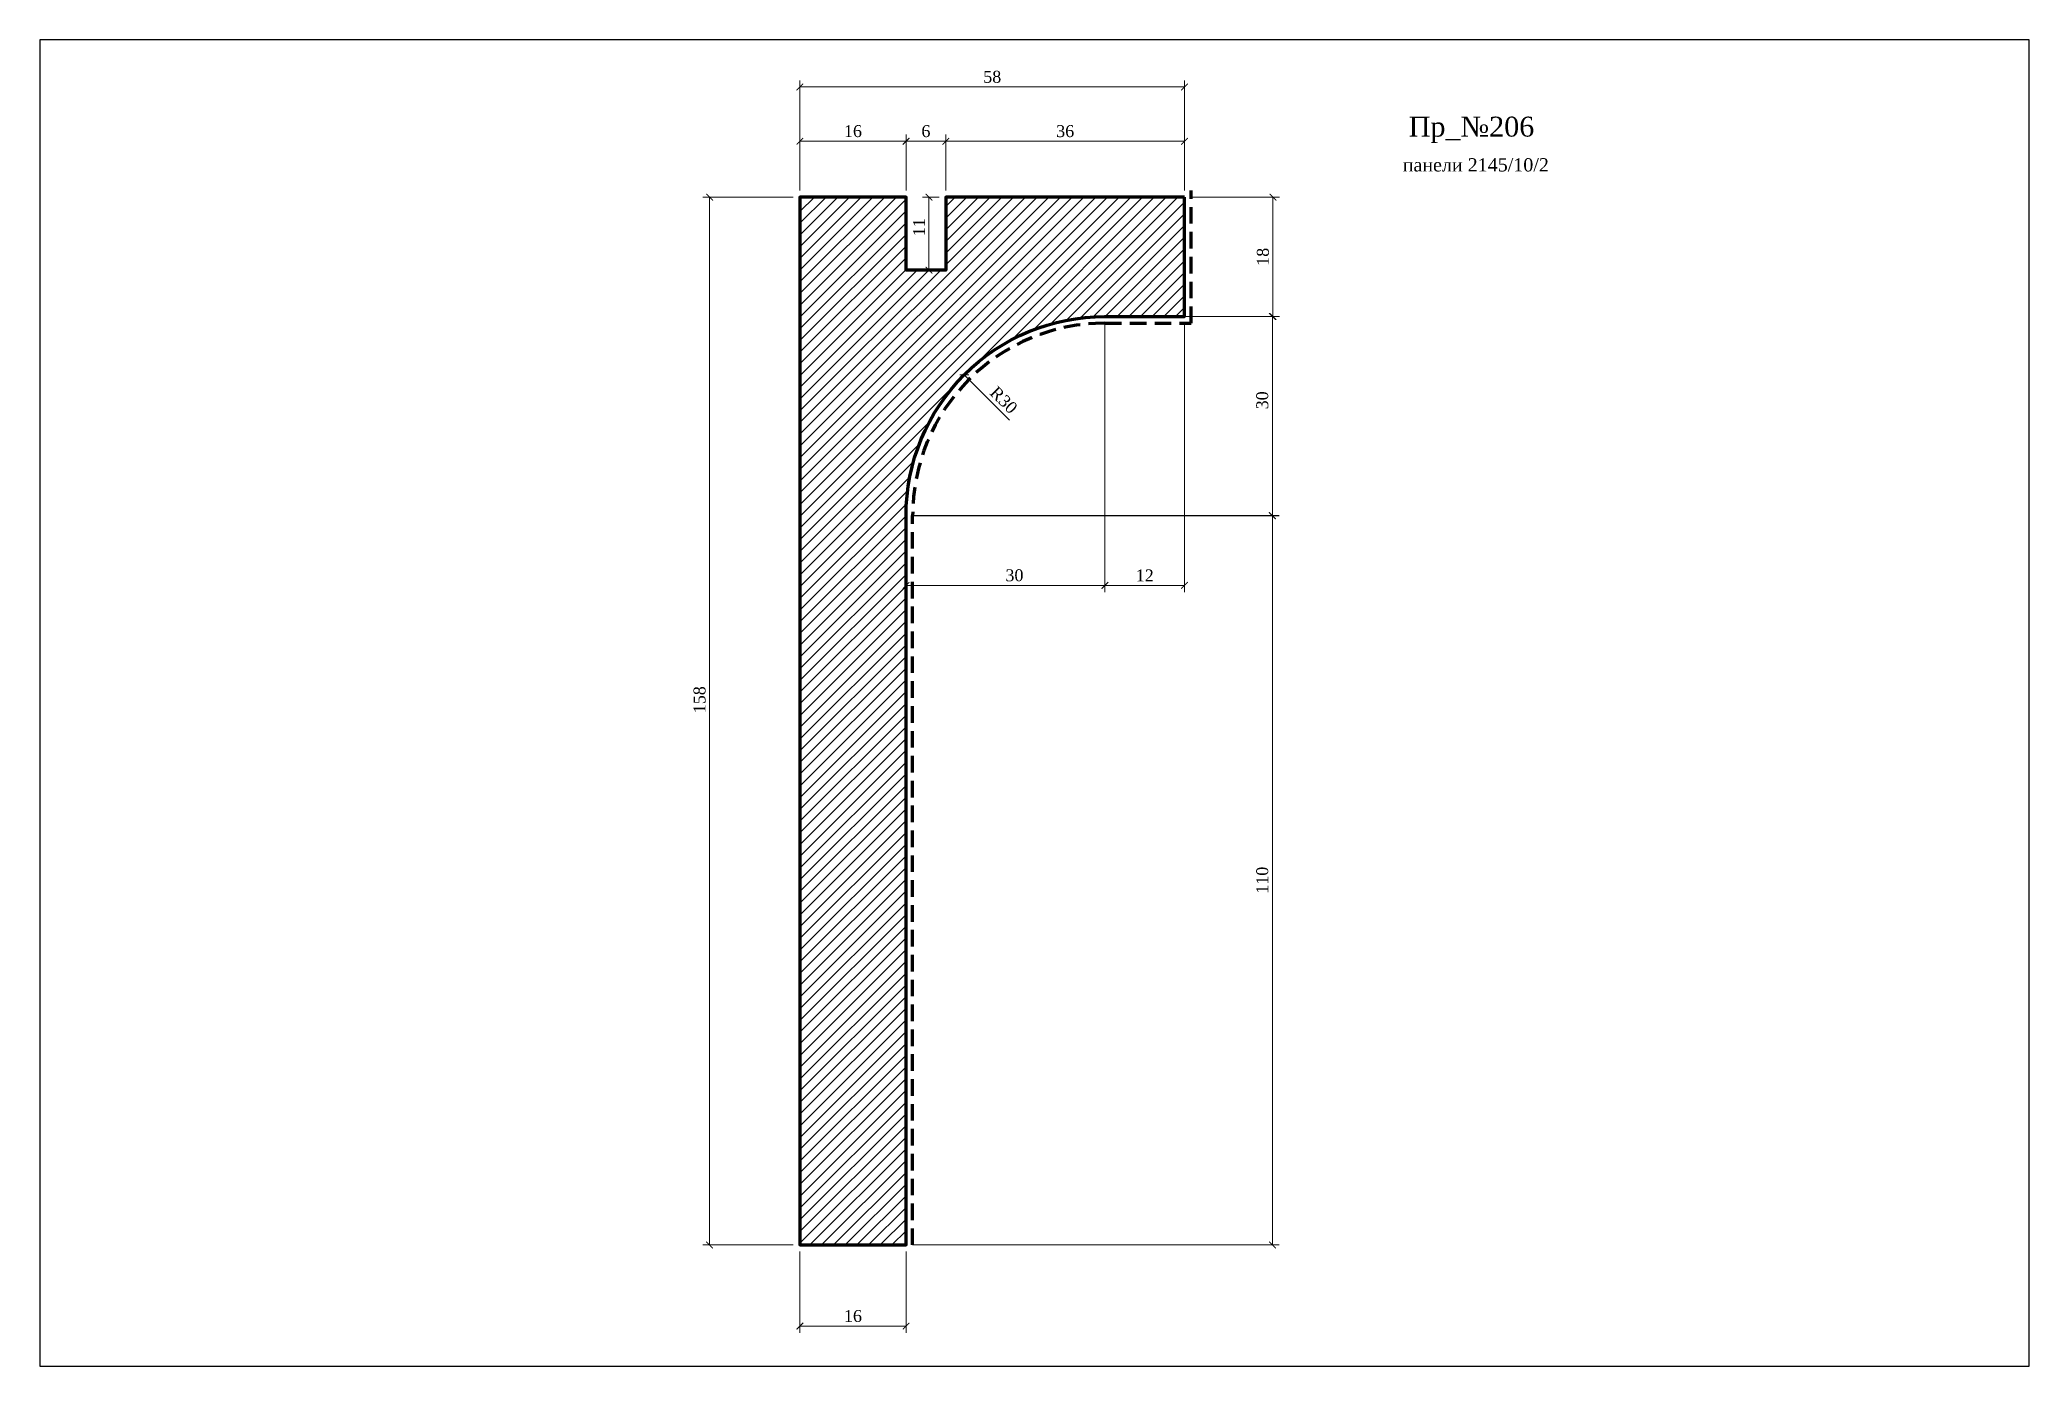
# Model space of a CAD drawing. Header units: millimetres. Extents: x 308820 to 309120, y -95191 to -94991.
import ezdxf

# ---------------------------------------------------------------- set-up
doc = ezdxf.new("R2010")
doc.units = ezdxf.units.MM
doc.header["$MEASUREMENT"] = 0
doc.linetypes.add('HIDDEN', pattern=[0.375, 0.25, -0.125])
doc.layers.add('Outside panel', color=7, linetype='Continuous', lineweight=18, true_color=0x7f5e57)
doc.layers.add('линия 50', color=1, linetype='Continuous', lineweight=140)
doc.layers.add('размеры в модели', color=7, linetype='Continuous')
doc.styles.add('ELECT', font='times.ttf')
doc.styles.get("Standard").update_dxf_attribs({"font": 'times.ttf'})
doc.dimstyles.new('M_1', dxfattribs={"dimtxt": 1.8, "dimasz": 1, "dimexe": 1, "dimexo": 1, "dimgap": 0.6, "dimtad": 1, "dimdec": 0, "dimdsep": 46, "dimtxsty": 'Standard', "dimblk": 'ARCHTICK', "dimcen": -5, "dimclrd": 7, "dimclre": 7, "dimclrt": 7, "dimadec": 0, "dimazin": 0, "dimtfac": 1, "dimtdec": 0, "dimtmove": 0, "dimatfit": 3, "dimfxl": 1, "dimtolj": 1, "dimtzin": 0, "dimlwd": 5, "dimlwe": 5, "dimarcsym": 0})

# ---------------------------------------------------------------- blocks, each defined once
blk = doc.blocks.new('_ArchTick')
at = {"color": 0, "linetype": 'ByBlock', "const_width": 0.15}
blk.add_lwpolyline([(-0.5, -0.5), (0.5, 0.5)], dxfattribs=at)
blk = doc.blocks.new('*D13')
at = {"layer": 'Defpoints', "color": 0, "ltscale": 1000, "transparency": 16777216}
for p in [(308934.98, -95014.73), (308921.36, -95172.73), (308934.98, -95172.73)]:
    blk.add_point(p, dxfattribs=at)
at = {"layer": 'размеры в модели', "color": 7, "lineweight": 5, "ltscale": 1000, "transparency": 16777216}
for p, q in [((308933.98, -95014.73), (308920.36, -95014.73)), ((308921.36, -95014.73), (308921.36, -95172.73)), ((308933.98, -95172.73), (308920.36, -95172.73))]:
    blk.add_line(p, q, dxfattribs=at)
for p, rotation in [((308921.36, -95014.73), 90), ((308921.36, -95172.73), 270)]:
    blk.add_blockref('_ArchTick', p, dxfattribs=dict(at, rotation=rotation))
at = {"layer": 'размеры в модели', "color": 7, "ltscale": 1000, "transparency": 16777216, "insert": (308919.85, -95090.51), "char_height": 1.8, "attachment_point": 5, "rotation": 90}
blk.add_mtext('\\A1;158', dxfattribs=at)
blk = doc.blocks.new('*D12')
at = {"layer": 'Defpoints', "color": 0, "ltscale": 1000, "transparency": 16777216}
for p in [(308956.98, -95014.73), (308954.44, -95025.73), (308956.98, -95025.73)]:
    blk.add_point(p, dxfattribs=at)
at = {"layer": 'размеры в модели', "color": 7, "lineweight": 5, "ltscale": 1000, "transparency": 16777216}
for p, q in [((308955.98, -95014.73), (308953.44, -95014.73)), ((308954.44, -95014.73), (308954.44, -95025.73)), ((308955.98, -95025.73), (308953.44, -95025.73))]:
    blk.add_line(p, q, dxfattribs=at)
for p, rotation in [((308954.44, -95014.73), 90), ((308954.44, -95025.73), 270)]:
    blk.add_blockref('_ArchTick', p, dxfattribs=dict(at, rotation=rotation))
at = {"layer": 'размеры в модели', "color": 7, "ltscale": 1000, "transparency": 16777216, "insert": (308952.94, -95019.26), "char_height": 1.8, "attachment_point": 5, "rotation": 90}
blk.add_mtext('\\A1;11', dxfattribs=at)
blk = doc.blocks.new('*D11')
at = {"layer": 'Defpoints', "color": 0, "ltscale": 1000, "transparency": 16777216}
for p in [(308980.98, -95032.73), (308950.98, -95062.5), (308980.98, -95073.27)]:
    blk.add_point(p, dxfattribs=at)
at = {"layer": 'размеры в модели', "color": 7, "lineweight": 5, "ltscale": 1000, "transparency": 16777216}
for p, q in [((308980.98, -95033.73), (308980.98, -95074.27)), ((308950.98, -95063.5), (308950.98, -95074.27)), ((308950.98, -95073.27), (308980.98, -95073.27))]:
    blk.add_line(p, q, dxfattribs=at)
at = {"layer": 'размеры в модели', "color": 7, "lineweight": 5, "ltscale": 1000, "transparency": 16777216, "rotation": 180}
blk.add_blockref('_ArchTick', (308950.98, -95073.27), dxfattribs=at)
at = {"layer": 'размеры в модели', "color": 7, "lineweight": 5, "ltscale": 1000, "transparency": 16777216}
blk.add_blockref('_ArchTick', (308980.98, -95073.27), dxfattribs=at)
at = {"layer": 'размеры в модели', "color": 7, "ltscale": 1000, "transparency": 16777216, "insert": (308967.33, -95071.76), "char_height": 1.8, "attachment_point": 5}
blk.add_mtext('\\A1;30', dxfattribs=at)
blk = doc.blocks.new('*D10')
at = {"layer": 'Defpoints', "color": 0, "ltscale": 1000, "transparency": 16777216}
for p in [(308980.98, -95032.73), (309006.23, -95032.73), (308950.92, -95062.78)]:
    blk.add_point(p, dxfattribs=at)
at = {"layer": 'размеры в модели', "color": 7, "lineweight": 5, "ltscale": 1000, "transparency": 16777216}
for p, q in [((308981.98, -95032.73), (309007.23, -95032.73)), ((309006.23, -95062.78), (309006.23, -95032.73)), ((308951.92, -95062.78), (309007.23, -95062.78))]:
    blk.add_line(p, q, dxfattribs=at)
for p, rotation in [((309006.23, -95032.73), 90), ((309006.23, -95062.78), 270)]:
    blk.add_blockref('_ArchTick', p, dxfattribs=dict(at, rotation=rotation))
at = {"layer": 'размеры в модели', "color": 7, "ltscale": 1000, "transparency": 16777216, "insert": (309004.71, -95045.37), "char_height": 1.8, "attachment_point": 5, "rotation": 90}
blk.add_mtext('\\A1;30', dxfattribs=at)
blk = doc.blocks.new('*D1')
at = {"layer": 'Defpoints', "color": 0, "ltscale": 1000, "transparency": 16777216}
for p in [(308934.98, -95172.73), (308950.98, -95172.73), (308934.98, -95184.95)]:
    blk.add_point(p, dxfattribs=at)
at = {"layer": 'размеры в модели', "color": 7, "lineweight": 5, "ltscale": 1000, "transparency": 16777216}
for p, q in [((308934.98, -95173.73), (308934.98, -95185.95)), ((308950.98, -95173.73), (308950.98, -95185.95)), ((308950.98, -95184.95), (308934.98, -95184.95))]:
    blk.add_line(p, q, dxfattribs=at)
at = {"layer": 'размеры в модели', "color": 7, "lineweight": 5, "ltscale": 1000, "transparency": 16777216, "rotation": 180}
blk.add_blockref('_ArchTick', (308934.98, -95184.95), dxfattribs=at)
at = {"layer": 'размеры в модели', "color": 7, "lineweight": 5, "ltscale": 1000, "transparency": 16777216}
blk.add_blockref('_ArchTick', (308950.98, -95184.95), dxfattribs=at)
at = {"layer": 'размеры в модели', "color": 7, "ltscale": 1000, "transparency": 16777216, "insert": (308942.98, -95183.44), "char_height": 1.8, "attachment_point": 5}
blk.add_mtext('\\A1;16', dxfattribs=at)
blk = doc.blocks.new('*D5')
at = {"layer": 'Defpoints', "color": 0, "ltscale": 1000, "transparency": 16777216}
for p in [(308950.98, -95006.31), (308950.98, -95014.73), (308956.98, -95014.73)]:
    blk.add_point(p, dxfattribs=at)
at = {"layer": 'размеры в модели', "color": 7, "lineweight": 5, "ltscale": 1000, "transparency": 16777216}
for p, q in [((308950.98, -95013.73), (308950.98, -95005.31)), ((308956.98, -95006.31), (308950.98, -95006.31)), ((308956.98, -95013.73), (308956.98, -95005.31))]:
    blk.add_line(p, q, dxfattribs=at)
at = {"layer": 'размеры в модели', "color": 7, "lineweight": 5, "ltscale": 1000, "transparency": 16777216, "rotation": 180}
blk.add_blockref('_ArchTick', (308950.98, -95006.31), dxfattribs=at)
at = {"layer": 'размеры в модели', "color": 7, "lineweight": 5, "ltscale": 1000, "transparency": 16777216}
blk.add_blockref('_ArchTick', (308956.98, -95006.31), dxfattribs=at)
at = {"layer": 'размеры в модели', "color": 7, "ltscale": 1000, "transparency": 16777216, "insert": (308953.98, -95004.79), "char_height": 1.8, "attachment_point": 5}
blk.add_mtext('\\A1;6', dxfattribs=at)
blk = doc.blocks.new('*D6')
at = {"layer": 'Defpoints', "color": 0, "ltscale": 1000, "transparency": 16777216}
for p in [(308992.98, -95006.31), (308956.98, -95014.73), (308992.98, -95014.73)]:
    blk.add_point(p, dxfattribs=at)
at = {"layer": 'размеры в модели', "color": 7, "lineweight": 5, "ltscale": 1000, "transparency": 16777216}
for p, q in [((308956.98, -95013.73), (308956.98, -95005.31)), ((308956.98, -95006.31), (308992.98, -95006.31)), ((308992.98, -95013.73), (308992.98, -95005.31))]:
    blk.add_line(p, q, dxfattribs=at)
at = {"layer": 'размеры в модели', "color": 7, "lineweight": 5, "ltscale": 1000, "transparency": 16777216, "rotation": 180}
blk.add_blockref('_ArchTick', (308956.98, -95006.31), dxfattribs=at)
at = {"layer": 'размеры в модели', "color": 7, "lineweight": 5, "ltscale": 1000, "transparency": 16777216}
blk.add_blockref('_ArchTick', (308992.98, -95006.31), dxfattribs=at)
at = {"layer": 'размеры в модели', "color": 7, "ltscale": 1000, "transparency": 16777216, "insert": (308974.98, -95004.79), "char_height": 1.8, "attachment_point": 5}
blk.add_mtext('\\A1;36', dxfattribs=at)
blk = doc.blocks.new('*D7')
at = {"layer": 'Defpoints', "color": 0, "ltscale": 1000, "transparency": 16777216}
for p in [(308950.98, -95006.31), (308934.98, -95014.73), (308950.98, -95014.73)]:
    blk.add_point(p, dxfattribs=at)
at = {"layer": 'размеры в модели', "color": 7, "lineweight": 5, "ltscale": 1000, "transparency": 16777216}
for p, q in [((308934.98, -95013.73), (308934.98, -95005.31)), ((308934.98, -95006.31), (308950.98, -95006.31)), ((308950.98, -95013.73), (308950.98, -95005.31))]:
    blk.add_line(p, q, dxfattribs=at)
at = {"layer": 'размеры в модели', "color": 7, "lineweight": 5, "ltscale": 1000, "transparency": 16777216, "rotation": 180}
blk.add_blockref('_ArchTick', (308934.98, -95006.31), dxfattribs=at)
at = {"layer": 'размеры в модели', "color": 7, "lineweight": 5, "ltscale": 1000, "transparency": 16777216}
blk.add_blockref('_ArchTick', (308950.98, -95006.31), dxfattribs=at)
at = {"layer": 'размеры в модели', "color": 7, "ltscale": 1000, "transparency": 16777216, "insert": (308942.98, -95004.79), "char_height": 1.8, "attachment_point": 5}
blk.add_mtext('\\A1;16', dxfattribs=at)
blk = doc.blocks.new('*D3')
at = {"layer": 'Defpoints', "color": 0, "ltscale": 1000, "transparency": 16777216}
for p in [(308959.76, -95041.52), (308980.98, -95062.73)]:
    blk.add_point(p, dxfattribs=at)
at = {"layer": 'размеры в модели', "color": 7, "lineweight": 5, "ltscale": 1000, "transparency": 16777216}
blk.add_line((308966.58, -95048.34), (308959.76, -95041.52), dxfattribs=at)
at = {"layer": 'размеры в модели', "color": 7, "lineweight": 5, "ltscale": 1000, "transparency": 16777216, "rotation": 134.999999999941}
blk.add_blockref('_ArchTick', (308959.76, -95041.52), dxfattribs=at)
at = {"layer": 'размеры в модели', "color": 7, "ltscale": 1000, "transparency": 16777216, "insert": (308965.71, -95045.33), "char_height": 1.8, "attachment_point": 5, "rotation": 315}
blk.add_mtext('\\A1;R30', dxfattribs=at)
blk = doc.blocks.new('*D2')
at = {"layer": 'Defpoints', "color": 0, "ltscale": 1000, "transparency": 16777216}
for p in [(308950.98, -95062.73), (308950.98, -95172.73), (309006.23, -95172.73)]:
    blk.add_point(p, dxfattribs=at)
at = {"layer": 'размеры в модели', "color": 7, "lineweight": 5, "ltscale": 1000, "transparency": 16777216}
for p, q in [((308951.98, -95062.73), (309007.23, -95062.73)), ((309006.23, -95062.73), (309006.23, -95172.73)), ((308951.98, -95172.73), (309007.23, -95172.73))]:
    blk.add_line(p, q, dxfattribs=at)
for p, rotation in [((309006.23, -95062.73), 90), ((309006.23, -95172.73), 270)]:
    blk.add_blockref('_ArchTick', p, dxfattribs=dict(at, rotation=rotation))
at = {"layer": 'размеры в модели', "color": 7, "ltscale": 1000, "transparency": 16777216, "insert": (309004.71, -95117.73), "char_height": 1.8, "attachment_point": 5, "rotation": 90}
blk.add_mtext('\\A1;110', dxfattribs=at)
blk = doc.blocks.new('*D9')
at = {"layer": 'Defpoints', "color": 0, "ltscale": 1000, "transparency": 16777216}
for p in [(308992.98, -95014.73), (308992.98, -95032.73), (309006.31, -95032.73)]:
    blk.add_point(p, dxfattribs=at)
at = {"layer": 'размеры в модели', "color": 7, "lineweight": 5, "ltscale": 1000, "transparency": 16777216}
for p, q in [((308993.98, -95014.73), (309007.31, -95014.73)), ((309006.31, -95014.73), (309006.31, -95032.73)), ((308993.98, -95032.73), (309007.31, -95032.73))]:
    blk.add_line(p, q, dxfattribs=at)
for p, rotation in [((309006.31, -95014.73), 90), ((309006.31, -95032.73), 270)]:
    blk.add_blockref('_ArchTick', p, dxfattribs=dict(at, rotation=rotation))
at = {"layer": 'размеры в модели', "color": 7, "ltscale": 1000, "transparency": 16777216, "insert": (309004.8, -95023.73), "char_height": 1.8, "attachment_point": 5, "rotation": 90}
blk.add_mtext('\\A1;18', dxfattribs=at)
blk = doc.blocks.new('*D8')
at = {"layer": 'Defpoints', "color": 0, "ltscale": 1000, "transparency": 16777216}
for p in [(308992.98, -94998.12), (308934.98, -95014.73), (308992.98, -95014.73)]:
    blk.add_point(p, dxfattribs=at)
at = {"layer": 'размеры в модели', "color": 7, "lineweight": 5, "ltscale": 1000, "transparency": 16777216}
for p, q in [((308934.98, -95013.73), (308934.98, -94997.12)), ((308992.98, -95013.73), (308992.98, -94997.12)), ((308934.98, -94998.12), (308992.98, -94998.12))]:
    blk.add_line(p, q, dxfattribs=at)
at = {"layer": 'размеры в модели', "color": 7, "lineweight": 5, "ltscale": 1000, "transparency": 16777216, "rotation": 180}
blk.add_blockref('_ArchTick', (308934.98, -94998.12), dxfattribs=at)
at = {"layer": 'размеры в модели', "color": 7, "lineweight": 5, "ltscale": 1000, "transparency": 16777216}
blk.add_blockref('_ArchTick', (308992.98, -94998.12), dxfattribs=at)
at = {"layer": 'размеры в модели', "color": 7, "ltscale": 1000, "transparency": 16777216, "insert": (308963.98, -94996.6), "char_height": 1.8, "attachment_point": 5}
blk.add_mtext('\\A1;58', dxfattribs=at)

msp = doc.modelspace()

# ---------------------------------------------------------------- hatches: boundary and pattern name
at = {"layer": 'Outside panel', "ltscale": 1000}
h = msp.add_hatch(dxfattribs=at)
h.set_pattern_fill('ANSI31', color=256, scale=10)
h.set_pattern_definition([(45, (-3570.7863, 212.7733), (-0.8838834765, 0.8838834765), [])])
h.paths.add_polyline_path([(308950.98, -95014.73), (308934.98, -95014.73), (308934.98, -95172.73), (308950.98, -95172.73), (308950.98, -95062.73, -0.414214), (308980.98, -95032.73), (308992.98, -95032.73), (308992.98, -95014.73), (308956.98, -95014.73), (308956.98, -95025.73), (308950.98, -95025.73)])

# ---------------------------------------------------------------- linework, layer by layer
at = {"color": 6, "ltscale": 1000}
msp.add_lwpolyline([(308820.35, -95191.01), (309120.35, -95191.01), (309120.35, -94991.01), (308820.35, -94991.01)], close=True, dxfattribs=at)
at = {"layer": 'линия 50', "color": 7}
msp.add_lwpolyline([(308992.98, -95014.73), (308956.98, -95014.73), (308956.98, -95025.73), (308950.98, -95025.73), (308950.98, -95014.73), (308934.98, -95014.73), (308934.98, -95172.73), (308950.98, -95172.73), (308950.98, -95062.73, -0.414214), (308980.98, -95032.73), (308992.98, -95032.73), (308992.98, -95014.73)], format="xyb", dxfattribs=at)
at = {"layer": 'линия 50', "color": 1, "linetype": 'HIDDEN', "ltscale": 10, "true_color": 0xff0909}
msp.add_lwpolyline([(308951.98, -95172.73), (308951.98, -95062.73, -0.414214), (308980.98, -95033.73), (308993.98, -95033.73), (308993.98, -95013.73)], format="xyb", dxfattribs=at)

# ---------------------------------------------------------------- texts
at = {"color": 5, "ltscale": 1000, "style": 'ELECT'}
msp.add_text('Пр_№206', height=3, dxfattribs=at).set_placement((309026.79, -95005.6, 6217.22))
at = {"color": 7, "ltscale": 1000, "style": 'ELECT'}
msp.add_text('панели 2145/10/2', height=2, dxfattribs=at).set_placement((309025.88, -95010.86))

# ---------------------------------------------------------------- dimensions: what is measured, and where the dimension line sits
at = {"layer": 'размеры в модели', "color": 0, "ltscale": 1000}
for base, p1, p2, picture, middle in [((308992.98, -94998.12), (308934.98, -95014.73), (308992.98, -95014.73), '*D8', (308963.98, -94996.6)), ((308950.98, -95006.31), (308934.98, -95014.73), (308950.98, -95014.73), '*D7', (308942.98, -95004.79)), ((308950.98, -95006.31), (308956.98, -95014.73), (308950.98, -95014.73), '*D5', (308953.98, -95004.79)), ((308992.98, -95006.31), (308956.98, -95014.73), (308992.98, -95014.73), '*D6', (308974.98, -95004.79)), ((308934.98, -95184.95), (308950.98, -95172.73), (308934.98, -95172.73), '*D1', (308942.98, -95183.44))]:
    dim = msp.add_linear_dim(base=base, p1=p1, p2=p2, dimstyle='M_1', dxfattribs=at)
    dim.commit()
    dim.dimension.update_dxf_attribs({"geometry": picture, "text_midpoint": middle})
at = {"layer": 'размеры в модели', "color": 5, "ltscale": 1000}
for base, p1, p2, picture, middle in [((308921.36, -95172.73), (308934.98, -95014.73), (308934.98, -95172.73), '*D13', (308921.36, -95090.51)), ((308954.44, -95025.73), (308956.98, -95014.73), (308956.98, -95025.73), '*D12', (308954.44, -95019.26)), ((309006.23, -95032.73), (308950.92, -95062.78), (308980.98, -95032.73), '*D10', (309006.23, -95045.37))]:
    dim = msp.add_linear_dim(base=base, p1=p1, p2=p2, angle=90, dimstyle='M_1', dxfattribs=at)
    dim.commit()
    dim.dimension.update_dxf_attribs({"geometry": picture, "text_midpoint": middle, "dimtype": 128})
at = {"layer": 'размеры в модели', "color": 0, "ltscale": 1000}
for base, p1, p2, picture, middle in [((309006.31, -95032.73), (308992.98, -95014.73), (308992.98, -95032.73), '*D9', (309004.8, -95023.73)), ((309006.23, -95172.73), (308950.98, -95062.73), (308950.98, -95172.73), '*D2', (309004.71, -95117.73))]:
    dim = msp.add_linear_dim(base=base, p1=p1, p2=p2, angle=90, dimstyle='M_1', dxfattribs=at)
    dim.commit()
    dim.dimension.update_dxf_attribs({"geometry": picture, "text_midpoint": middle})
at = {"layer": 'размеры в модели', "color": 5, "ltscale": 1000}
dim = msp.add_linear_dim(base=(308980.98, -95073.27), p1=(308950.98, -95062.5), p2=(308980.98, -95032.73), dimstyle='M_1', dxfattribs=at)
dim.commit()
dim.dimension.update_dxf_attribs({"geometry": '*D11', "text_midpoint": (308967.33, -95073.27), "dimtype": 128})
at = {"layer": 'размеры в модели', "color": 0, "ltscale": 1000}
msp.add_linear_dim(base=(308992.98, -95073.27), p1=(308980.98, -95032.73), p2=(308992.98, -95032.73), dimstyle='M_1', dxfattribs=at).render()
dim = msp.add_radius_dim(center=(308980.98, -95062.73), mpoint=(308959.76, -95041.52), dimstyle='M_1', dxfattribs=at)
dim.commit()
dim.dimension.update_dxf_attribs({"geometry": '*D3', "text_midpoint": (308964.64, -95046.4), "dimtype": 132})

doc.saveas('drawing.dxf')
